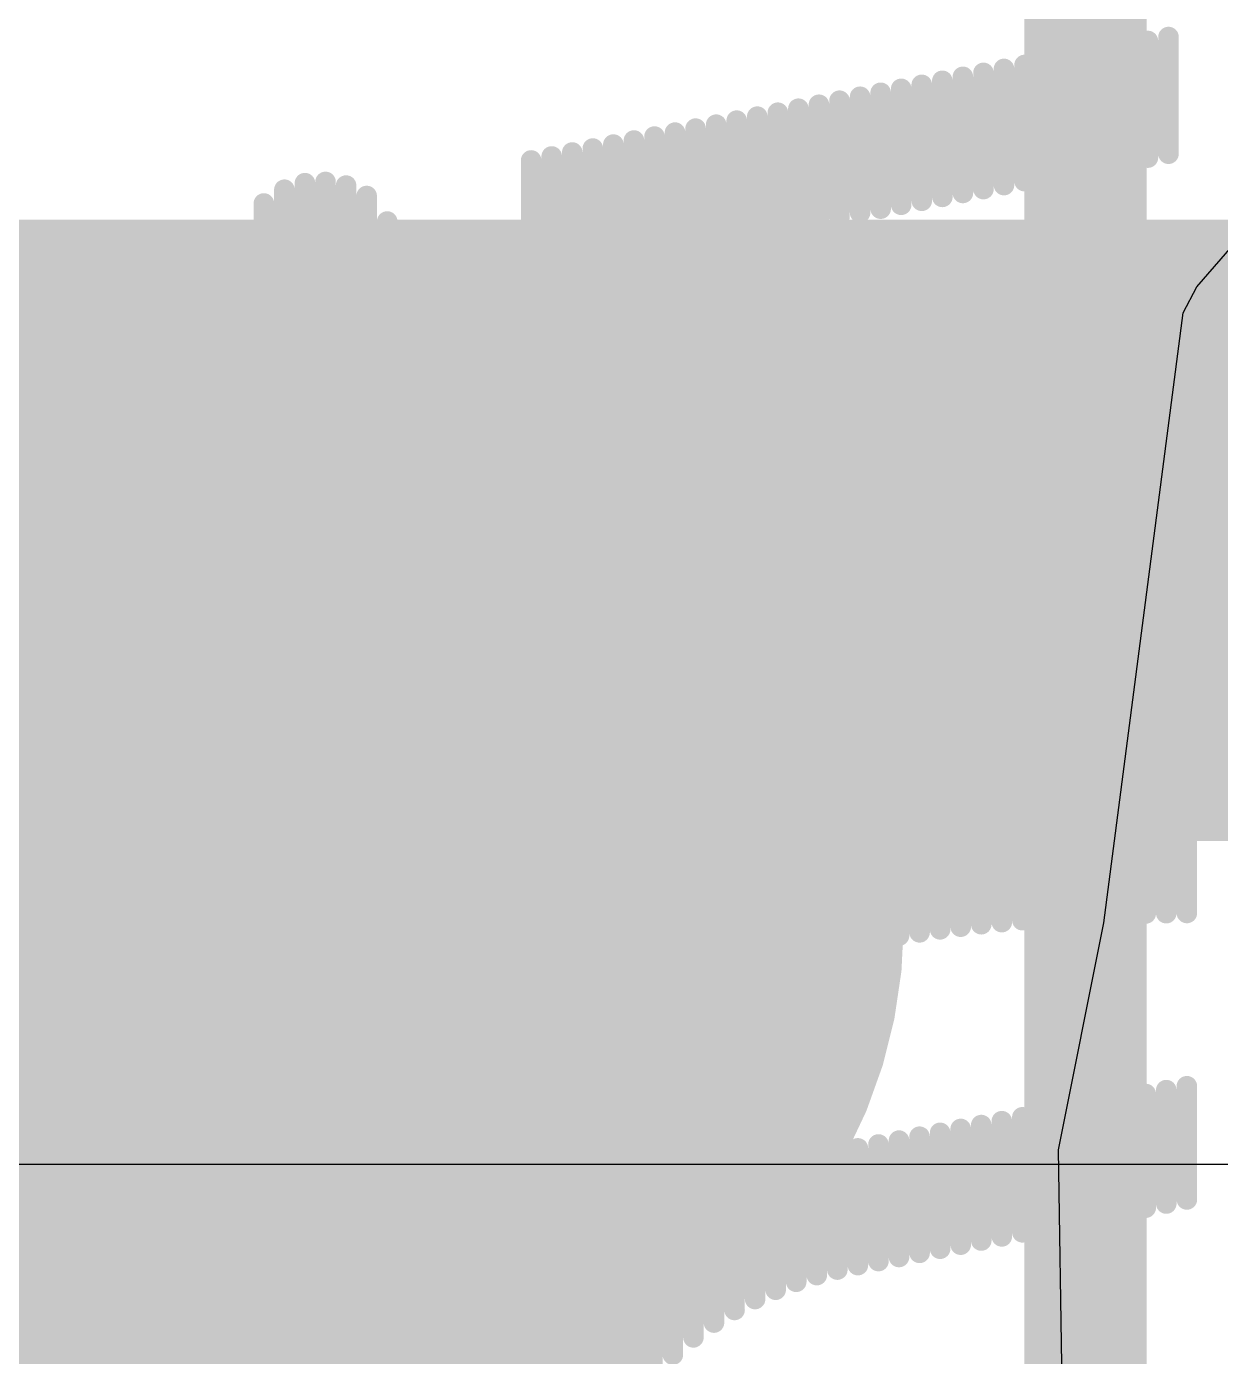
# Model space of a CAD drawing. Header units: millimetres. Extents: x 1.01 to 3.59, y 0.05 to 3.22.
# Drawn here: x 2.06823 to 2.10663, y 2.19642 to 2.23921 of the extents above; entities that cross this region are included whole.
import ezdxf

# ---------------------------------------------------------------- set-up
doc = ezdxf.new("R2010")
doc.units = ezdxf.units.MM
doc.header["$MEASUREMENT"] = 0
for name, color, linetype in [('BottomLayer', 5, 'Continuous'), ('BottomOverlay', 54, 'Continuous'), ('Mechanical15', 56, 'Continuous'), ('TopLayer', 1, 'Continuous'), ('TopPaste', 8, 'Continuous'), ('TopSolder', 216, 'Continuous')]:
    doc.layers.add(name, color=color, linetype=linetype)

# ---------------------------------------------------------------- blocks, each defined once
blk = doc.blocks.new('S______ROHS_B_125')
at = {"layer": 'BottomOverlay', "const_width": 0.000661}
for points in [[(0.022575, -0.00555), (0.017301, -0.00555)], [(0.022575, -0.00555), (0.017301, -0.00555)], [(0.031312, -0.00555), (0.027826, -0.00555)], [(0.031312, -0.00555), (0.027826, -0.00555)], [(0.040528, -0.00555), (0.036886, -0.00555)], [(0.040528, -0.00555), (0.036886, -0.00555)], [(0.006882, -0.006141), (0.003128, -0.006141)], [(0.006882, -0.006141), (0.003128, -0.006141)], [(0.023955, -0.006212), (0.016134, -0.006212)], [(0.023955, -0.006212), (0.016134, -0.006212)], [(0.031317, -0.006212), (0.027842, -0.006212)], [(0.031317, -0.006212), (0.027842, -0.006212)], [(0.040661, -0.006212), (0.037011, -0.006212)], [(0.040661, -0.006212), (0.037011, -0.006212)], [(0.007007, -0.006803), (0.003255, -0.006803)], [(0.007007, -0.006803), (0.003255, -0.006803)], [(0.02491, -0.006873), (0.015385, -0.006873)], [(0.02491, -0.006873), (0.015385, -0.006873)], [(0.031328, -0.006873), (0.027876, -0.006873)], [(0.031328, -0.006873), (0.027876, -0.006873)], [(0.040794, -0.006873), (0.037136, -0.006873)], [(0.040794, -0.006873), (0.037136, -0.006873)], [(0.007134, -0.007464), (0.003385, -0.007464)], [(0.007134, -0.007464), (0.003385, -0.007464)], [(0.02566, -0.007534), (0.014835, -0.007534)], [(0.02566, -0.007534), (0.014835, -0.007534)], [(0.031346, -0.007534), (0.027928, -0.007534)], [(0.031346, -0.007534), (0.027928, -0.007534)], [(0.040924, -0.007534), (0.037261, -0.007534)], [(0.040924, -0.007534), (0.037261, -0.007534)], [(0.007259, -0.008125), (0.003513, -0.008125)], [(0.007259, -0.008125), (0.003513, -0.008125)], [(0.020151, -0.008195), (0.014421, -0.008195)], [(0.020151, -0.008195), (0.014421, -0.008195)], [(0.02629, -0.008195), (0.021948, -0.008195)], [(0.02629, -0.008195), (0.021948, -0.008195)], [(0.031372, -0.008195), (0.027988, -0.008195)], [(0.031372, -0.008195), (0.027988, -0.008195)], [(0.041057, -0.008195), (0.037386, -0.008195)], [(0.041057, -0.008195), (0.037386, -0.008195)], [(0.007387, -0.008786), (0.003641, -0.008786)], [(0.007387, -0.008786), (0.003641, -0.008786)], [(0.0188, -0.008857), (0.014098, -0.008857)], [(0.0188, -0.008857), (0.014098, -0.008857)], [(0.026832, -0.008857), (0.023591, -0.008857)], [(0.026832, -0.008857), (0.023591, -0.008857)], [(0.031403, -0.008857), (0.028053, -0.008857)], [(0.031403, -0.008857), (0.028053, -0.008857)], [(0.041189, -0.008857), (0.037511, -0.008857)], [(0.041189, -0.008857), (0.037511, -0.008857)], [(0.007512, -0.009448), (0.003768, -0.009448)], [(0.007512, -0.009448), (0.003768, -0.009448)], [(0.018214, -0.009518), (0.013859, -0.009518)], [(0.018214, -0.009518), (0.013859, -0.009518)], [(0.027311, -0.009518), (0.024533, -0.009518)], [(0.027311, -0.009518), (0.024533, -0.009518)], [(0.031442, -0.009518), (0.028123, -0.009518)], [(0.031442, -0.009518), (0.028123, -0.009518)], [(0.041322, -0.009518), (0.037636, -0.009518)], [(0.041322, -0.009518), (0.037636, -0.009518)], [(0.007639, -0.010109), (0.003896, -0.010109)], [(0.007639, -0.010109), (0.003896, -0.010109)], [(0.017858, -0.010179), (0.013682, -0.010179)], [(0.017858, -0.010179), (0.013682, -0.010179)], [(0.027738, -0.010179), (0.025257, -0.010179)], [(0.027738, -0.010179), (0.025257, -0.010179)], [(0.031489, -0.010179), (0.028201, -0.010179)], [(0.031489, -0.010179), (0.028201, -0.010179)], [(0.041455, -0.010179), (0.037761, -0.010179)], [(0.041455, -0.010179), (0.037761, -0.010179)], [(0.007764, -0.01077), (0.004026, -0.01077)], [(0.007764, -0.01077), (0.004026, -0.01077)], [(0.017626, -0.010841), (0.01356, -0.010841)], [(0.017626, -0.010841), (0.01356, -0.010841)], [(0.028123, -0.010841), (0.025858, -0.010841)], [(0.028123, -0.010841), (0.025858, -0.010841)], [(0.031544, -0.010841), (0.028279, -0.010841)], [(0.031544, -0.010841), (0.028279, -0.010841)], [(0.041585, -0.010841), (0.037886, -0.010841)], [(0.041585, -0.010841), (0.037886, -0.010841)], [(0.007892, -0.011432), (0.004153, -0.011432)], [(0.007892, -0.011432), (0.004153, -0.011432)], [(0.017483, -0.011502), (0.013489, -0.011502)], [(0.017483, -0.011502), (0.013489, -0.011502)], [(0.031606, -0.011502), (0.026371, -0.011502)], [(0.031606, -0.011502), (0.026371, -0.011502)], [(0.041718, -0.011502), (0.038011, -0.011502)], [(0.041718, -0.011502), (0.038011, -0.011502)], [(0.00802, -0.012093), (0.004281, -0.012093)], [(0.00802, -0.012093), (0.004281, -0.012093)], [(0.017405, -0.012163), (0.013466, -0.012163)], [(0.017405, -0.012163), (0.013466, -0.012163)], [(0.031674, -0.012163), (0.026816, -0.012163)], [(0.031674, -0.012163), (0.026816, -0.012163)], [(0.041851, -0.012163), (0.038136, -0.012163)], [(0.041851, -0.012163), (0.038136, -0.012163)], [(0.008144, -0.012754), (0.004409, -0.012754)], [(0.008144, -0.012754), (0.004409, -0.012754)], [(0.017379, -0.012824), (0.013479, -0.012824)], [(0.017379, -0.012824), (0.013479, -0.012824)], [(0.031752, -0.012824), (0.027209, -0.012824)], [(0.031752, -0.012824), (0.027209, -0.012824)], [(0.041983, -0.012824), (0.038261, -0.012824)], [(0.041983, -0.012824), (0.038261, -0.012824)], [(0.008272, -0.013415), (0.004536, -0.013415)], [(0.008272, -0.013415), (0.004536, -0.013415)], [(0.017397, -0.013486), (0.01352, -0.013486)], [(0.017397, -0.013486), (0.01352, -0.013486)], [(0.031838, -0.013486), (0.027553, -0.013486)], [(0.031838, -0.013486), (0.027553, -0.013486)], [(0.042114, -0.013486), (0.038386, -0.013486)], [(0.042114, -0.013486), (0.038386, -0.013486)], [(0.008397, -0.014077), (0.004666, -0.014077)], [(0.008397, -0.014077), (0.004666, -0.014077)], [(0.017452, -0.014147), (0.013591, -0.014147)], [(0.017452, -0.014147), (0.013591, -0.014147)], [(0.031934, -0.014147), (0.027857, -0.014147)], [(0.031934, -0.014147), (0.027857, -0.014147)], [(0.042246, -0.014147), (0.038511, -0.014147)], [(0.042246, -0.014147), (0.038511, -0.014147)], [(0.008525, -0.014738), (0.004794, -0.014738)], [(0.008525, -0.014738), (0.004794, -0.014738)], [(0.01754, -0.014808), (0.01369, -0.014808)], [(0.01754, -0.014808), (0.01369, -0.014808)], [(0.032041, -0.014808), (0.028128, -0.014808)], [(0.032041, -0.014808), (0.028128, -0.014808)], [(0.042379, -0.014808), (0.038636, -0.014808)], [(0.042379, -0.014808), (0.038636, -0.014808)], [(0.008649, -0.015399), (0.004921, -0.015399)], [(0.008649, -0.015399), (0.004921, -0.015399)], [(0.01767, -0.015469), (0.013817, -0.015469)], [(0.01767, -0.015469), (0.013817, -0.015469)], [(0.032158, -0.015469), (0.028362, -0.015469)], [(0.032158, -0.015469), (0.028362, -0.015469)], [(0.042512, -0.015469), (0.038761, -0.015469)], [(0.042512, -0.015469), (0.038761, -0.015469)], [(0.008777, -0.01606), (0.005049, -0.01606)], [(0.008777, -0.01606), (0.005049, -0.01606)], [(0.017834, -0.016131), (0.013973, -0.016131)], [(0.017834, -0.016131), (0.013973, -0.016131)], [(0.032286, -0.016131), (0.028566, -0.016131)], [(0.032286, -0.016131), (0.028566, -0.016131)], [(0.042642, -0.016131), (0.038886, -0.016131)], [(0.042642, -0.016131), (0.038886, -0.016131)], [(0.008905, -0.016722), (0.005176, -0.016722)], [(0.008905, -0.016722), (0.005176, -0.016722)], [(0.01804, -0.016792), (0.014158, -0.016792)], [(0.01804, -0.016792), (0.014158, -0.016792)], [(0.032413, -0.016792), (0.02874, -0.016792)], [(0.032413, -0.016792), (0.02874, -0.016792)], [(0.042785, -0.016792), (0.039013, -0.016792)], [(0.042785, -0.016792), (0.039013, -0.016792)], [(0.00903, -0.017383), (0.005307, -0.017383)], [(0.00903, -0.017383), (0.005307, -0.017383)], [(0.018285, -0.017453), (0.014374, -0.017453)], [(0.018285, -0.017453), (0.014374, -0.017453)], [(0.032544, -0.017453), (0.028886, -0.017453)], [(0.032544, -0.017453), (0.028886, -0.017453)], [(0.042963, -0.017453), (0.039138, -0.017453)], [(0.042963, -0.017453), (0.039138, -0.017453)], [(0.009157, -0.018044), (0.005434, -0.018044)], [(0.009157, -0.018044), (0.005434, -0.018044)], [(0.018571, -0.018114), (0.014627, -0.018114)], [(0.018571, -0.018114), (0.014627, -0.018114)], [(0.032674, -0.018114), (0.029011, -0.018114)], [(0.032674, -0.018114), (0.029011, -0.018114)], [(0.043179, -0.018114), (0.039263, -0.018114)], [(0.043179, -0.018114), (0.039263, -0.018114)], [(0.009282, -0.018705), (0.005562, -0.018705)], [(0.009282, -0.018705), (0.005562, -0.018705)], [(0.018902, -0.018776), (0.014911, -0.018776)], [(0.018902, -0.018776), (0.014911, -0.018776)], [(0.032801, -0.018776), (0.029136, -0.018776)], [(0.032801, -0.018776), (0.029136, -0.018776)], [(0.043434, -0.018776), (0.039388, -0.018776)], [(0.043434, -0.018776), (0.039388, -0.018776)], [(0.00941, -0.019367), (0.00569, -0.019367)], [(0.00941, -0.019367), (0.00569, -0.019367)], [(0.019282, -0.019437), (0.015228, -0.019437)], [(0.019282, -0.019437), (0.015228, -0.019437)], [(0.032932, -0.019437), (0.029261, -0.019437)], [(0.032932, -0.019437), (0.029261, -0.019437)], [(0.043733, -0.019437), (0.039513, -0.019437)], [(0.043733, -0.019437), (0.039513, -0.019437)], [(0.009535, -0.020028), (0.005817, -0.020028)], [(0.009535, -0.020028), (0.005817, -0.020028)], [(0.019719, -0.020098), (0.015588, -0.020098)], [(0.019719, -0.020098), (0.015588, -0.020098)], [(0.033059, -0.020098), (0.029388, -0.020098)], [(0.033059, -0.020098), (0.029388, -0.020098)], [(0.044084, -0.020098), (0.039638, -0.020098)], [(0.044084, -0.020098), (0.039638, -0.020098)], [(0.009662, -0.020689), (0.005947, -0.020689)], [(0.009662, -0.020689), (0.005947, -0.020689)], [(0.020219, -0.02076), (0.015991, -0.02076)], [(0.020219, -0.02076), (0.015991, -0.02076)], [(0.033189, -0.02076), (0.029513, -0.02076)], [(0.033189, -0.02076), (0.029513, -0.02076)], [(0.044491, -0.02076), (0.039763, -0.02076)], [(0.044491, -0.02076), (0.039763, -0.02076)], [(0.009787, -0.021351), (0.006075, -0.021351)], [(0.009787, -0.021351), (0.006075, -0.021351)], [(0.020794, -0.021421), (0.016439, -0.021421)], [(0.020794, -0.021421), (0.016439, -0.021421)], [(0.033319, -0.021421), (0.029638, -0.021421)], [(0.033319, -0.021421), (0.029638, -0.021421)], [(0.044967, -0.021421), (0.039904, -0.021421)], [(0.044967, -0.021421), (0.039904, -0.021421)], [(0.009915, -0.022012), (0.006202, -0.022012)], [(0.009915, -0.022012), (0.006202, -0.022012)], [(0.021461, -0.022082), (0.016939, -0.022082)], [(0.021461, -0.022082), (0.016939, -0.022082)], [(0.033447, -0.022082), (0.029763, -0.022082)], [(0.033447, -0.022082), (0.029763, -0.022082)], [(0.045522, -0.022082), (0.040036, -0.022082)], [(0.045522, -0.022082), (0.040036, -0.022082)], [(0.010042, -0.022673), (0.00633, -0.022673)], [(0.010042, -0.022673), (0.00633, -0.022673)], [(0.02226, -0.022743), (0.017501, -0.022743)], [(0.02226, -0.022743), (0.017501, -0.022743)], [(0.033577, -0.022743), (0.029888, -0.022743)], [(0.033577, -0.022743), (0.029888, -0.022743)], [(0.046188, -0.022743), (0.040158, -0.022743)], [(0.046188, -0.022743), (0.040158, -0.022743)], [(0.010167, -0.023334), (0.006457, -0.023334)], [(0.010167, -0.023334), (0.006457, -0.023334)], [(0.023249, -0.023405), (0.018134, -0.023405)], [(0.023249, -0.023405), (0.018134, -0.023405)], [(0.033705, -0.023405), (0.030013, -0.023405)], [(0.033705, -0.023405), (0.030013, -0.023405)], [(0.043717, -0.023405), (0.040268, -0.023405)], [(0.043717, -0.023405), (0.040268, -0.023405)], [(0.047026, -0.023405), (0.044079, -0.023405)], [(0.047026, -0.023405), (0.044079, -0.023405)], [(0.010295, -0.023995), (0.006588, -0.023995)], [(0.010295, -0.023995), (0.006588, -0.023995)], [(0.024614, -0.024066), (0.018852, -0.024066)], [(0.024614, -0.024066), (0.018852, -0.024066)], [(0.033835, -0.024066), (0.030138, -0.024066)], [(0.033835, -0.024066), (0.030138, -0.024066)], [(0.043806, -0.024066), (0.040372, -0.024066)], [(0.043806, -0.024066), (0.040372, -0.024066)], [(0.048198, -0.024066), (0.044608, -0.024066)], [(0.048198, -0.024066), (0.044608, -0.024066)], [(0.01042, -0.024657), (0.006715, -0.024657)], [(0.01042, -0.024657), (0.006715, -0.024657)], [(0.033962, -0.024727), (0.019683, -0.024727)], [(0.033962, -0.024727), (0.019683, -0.024727)], [(0.043897, -0.024727), (0.040466, -0.024727)], [(0.043897, -0.024727), (0.040466, -0.024727)], [(0.056635, -0.024727), (0.04522, -0.024727)], [(0.056635, -0.024727), (0.04522, -0.024727)], [(0.010547, -0.025318), (0.006843, -0.025318)], [(0.010547, -0.025318), (0.006843, -0.025318)], [(0.034093, -0.025388), (0.020657, -0.025388)], [(0.034093, -0.025388), (0.020657, -0.025388)], [(0.043988, -0.025388), (0.040557, -0.025388)], [(0.043988, -0.025388), (0.040557, -0.025388)], [(0.010672, -0.025979), (0.00697, -0.025979)], [(0.010672, -0.025979), (0.00697, -0.025979)], [(0.034223, -0.02605), (0.021849, -0.02605)], [(0.034223, -0.02605), (0.021849, -0.02605)], [(0.044079, -0.02605), (0.040645, -0.02605)], [(0.044079, -0.02605), (0.040645, -0.02605)], [(0.0108, -0.026641), (0.007098, -0.026641)], [(0.0108, -0.026641), (0.007098, -0.026641)], [(0.03435, -0.026711), (0.023424, -0.026711)], [(0.03435, -0.026711), (0.023424, -0.026711)], [(0.04417, -0.026711), (0.040737, -0.026711)], [(0.04417, -0.026711), (0.040737, -0.026711)], [(0.031466, -0.027372), (0.026051, -0.027372)], [(0.031466, -0.027372), (0.026051, -0.027372)], [(0.01112, -0.031269), (0.009064, -0.031269)], [(0.01112, -0.031269), (0.009064, -0.031269)], [(0.012086, -0.031931), (0.008243, -0.031931)], [(0.012086, -0.031931), (0.008243, -0.031931)], [(0.012508, -0.032592), (0.007907, -0.032592)], [(0.012508, -0.032592), (0.007907, -0.032592)], [(0.012687, -0.033253), (0.00779, -0.033253)], [(0.012687, -0.033253), (0.00779, -0.033253)], [(0.012706, -0.033915), (0.007829, -0.033915)], [(0.012706, -0.033915), (0.007829, -0.033915)], [(0.01256, -0.034576), (0.00804, -0.034576)], [(0.01256, -0.034576), (0.00804, -0.034576)], [(0.012185, -0.035237), (0.008483, -0.035237)], [(0.012185, -0.035237), (0.008483, -0.035237)], [(0.011284, -0.035898), (0.009446, -0.035898)], [(0.011284, -0.035898), (0.009446, -0.035898)]]:
    blk.add_lwpolyline(points, dxfattribs=at)
at = {"layer": 'BottomOverlay', "const_width": 0.000331}
for points in [[(0.017135, -0.00555, 1), (0.017466, -0.00555, 1)], [(0.017135, -0.00555, 1), (0.017466, -0.00555, 1)], [(0.02241, -0.00555, 1), (0.02274, -0.00555, 1)], [(0.02241, -0.00555, 1), (0.02274, -0.00555, 1)], [(0.027661, -0.00555, 1), (0.027991, -0.00555, 1)], [(0.027661, -0.00555, 1), (0.027991, -0.00555, 1)], [(0.031147, -0.00555, 1), (0.031477, -0.00555, 1)], [(0.031147, -0.00555, 1), (0.031477, -0.00555, 1)], [(0.036721, -0.00555, 1), (0.037051, -0.00555, 1)], [(0.036721, -0.00555, 1), (0.037051, -0.00555, 1)], [(0.040363, -0.00555, 1), (0.040694, -0.00555, 1)], [(0.040363, -0.00555, 1), (0.040694, -0.00555, 1)], [(0.002962, -0.006141, 1), (0.003293, -0.006141, 1)], [(0.002962, -0.006141, 1), (0.003293, -0.006141, 1)], [(0.006717, -0.006141, 1), (0.007047, -0.006141, 1)], [(0.006717, -0.006141, 1), (0.007047, -0.006141, 1)], [(0.015969, -0.006212, 1), (0.0163, -0.006212, 1)], [(0.015969, -0.006212, 1), (0.0163, -0.006212, 1)], [(0.02379, -0.006212, 1), (0.02412, -0.006212, 1)], [(0.02379, -0.006212, 1), (0.02412, -0.006212, 1)], [(0.027676, -0.006212, 1), (0.028007, -0.006212, 1)], [(0.027676, -0.006212, 1), (0.028007, -0.006212, 1)], [(0.031152, -0.006212, 1), (0.031483, -0.006212, 1)], [(0.031152, -0.006212, 1), (0.031483, -0.006212, 1)], [(0.036846, -0.006212, 1), (0.037176, -0.006212, 1)], [(0.036846, -0.006212, 1), (0.037176, -0.006212, 1)], [(0.040496, -0.006212, 1), (0.040826, -0.006212, 1)], [(0.040496, -0.006212, 1), (0.040826, -0.006212, 1)], [(0.00309, -0.006803, 1), (0.003421, -0.006803, 1)], [(0.00309, -0.006803, 1), (0.003421, -0.006803, 1)], [(0.006841, -0.006803, 1), (0.007172, -0.006803, 1)], [(0.006841, -0.006803, 1), (0.007172, -0.006803, 1)], [(0.015219, -0.006873, 1), (0.01555, -0.006873, 1)], [(0.015219, -0.006873, 1), (0.01555, -0.006873, 1)], [(0.024745, -0.006873, 1), (0.025076, -0.006873, 1)], [(0.024745, -0.006873, 1), (0.025076, -0.006873, 1)], [(0.02771, -0.006873, 1), (0.028041, -0.006873, 1)], [(0.02771, -0.006873, 1), (0.028041, -0.006873, 1)], [(0.031162, -0.006873, 1), (0.031493, -0.006873, 1)], [(0.031162, -0.006873, 1), (0.031493, -0.006873, 1)], [(0.036971, -0.006873, 1), (0.037301, -0.006873, 1)], [(0.036971, -0.006873, 1), (0.037301, -0.006873, 1)], [(0.040628, -0.006873, 1), (0.040959, -0.006873, 1)], [(0.040628, -0.006873, 1), (0.040959, -0.006873, 1)], [(0.00322, -0.007464, 1), (0.003551, -0.007464, 1)], [(0.00322, -0.007464, 1), (0.003551, -0.007464, 1)], [(0.006969, -0.007464, 1), (0.0073, -0.007464, 1)], [(0.006969, -0.007464, 1), (0.0073, -0.007464, 1)], [(0.01467, -0.007534, 1), (0.015, -0.007534, 1)], [(0.01467, -0.007534, 1), (0.015, -0.007534, 1)], [(0.025495, -0.007534, 1), (0.025825, -0.007534, 1)], [(0.025495, -0.007534, 1), (0.025825, -0.007534, 1)], [(0.027762, -0.007534, 1), (0.028093, -0.007534, 1)], [(0.027762, -0.007534, 1), (0.028093, -0.007534, 1)], [(0.031181, -0.007534, 1), (0.031511, -0.007534, 1)], [(0.031181, -0.007534, 1), (0.031511, -0.007534, 1)], [(0.037096, -0.007534, 1), (0.037426, -0.007534, 1)], [(0.037096, -0.007534, 1), (0.037426, -0.007534, 1)], [(0.040759, -0.007534, 1), (0.041089, -0.007534, 1)], [(0.040759, -0.007534, 1), (0.041089, -0.007534, 1)], [(0.003348, -0.008125, 1), (0.003678, -0.008125, 1)], [(0.003348, -0.008125, 1), (0.003678, -0.008125, 1)], [(0.007094, -0.008125, 1), (0.007425, -0.008125, 1)], [(0.007094, -0.008125, 1), (0.007425, -0.008125, 1)], [(0.014256, -0.008195, 1), (0.014587, -0.008195, 1)], [(0.014256, -0.008195, 1), (0.014587, -0.008195, 1)], [(0.019986, -0.008195, 1), (0.020317, -0.008195, 1)], [(0.019986, -0.008195, 1), (0.020317, -0.008195, 1)], [(0.021782, -0.008195, 1), (0.022113, -0.008195, 1)], [(0.021782, -0.008195, 1), (0.022113, -0.008195, 1)], [(0.026125, -0.008195, 1), (0.026455, -0.008195, 1)], [(0.026125, -0.008195, 1), (0.026455, -0.008195, 1)], [(0.027822, -0.008195, 1), (0.028153, -0.008195, 1)], [(0.027822, -0.008195, 1), (0.028153, -0.008195, 1)], [(0.031207, -0.008195, 1), (0.031537, -0.008195, 1)], [(0.031207, -0.008195, 1), (0.031537, -0.008195, 1)], [(0.037221, -0.008195, 1), (0.037551, -0.008195, 1)], [(0.037221, -0.008195, 1), (0.037551, -0.008195, 1)], [(0.040891, -0.008195, 1), (0.041222, -0.008195, 1)], [(0.040891, -0.008195, 1), (0.041222, -0.008195, 1)], [(0.003475, -0.008786, 1), (0.003806, -0.008786, 1)], [(0.003475, -0.008786, 1), (0.003806, -0.008786, 1)], [(0.007221, -0.008786, 1), (0.007552, -0.008786, 1)], [(0.007221, -0.008786, 1), (0.007552, -0.008786, 1)], [(0.013933, -0.008857, 1), (0.014264, -0.008857, 1)], [(0.013933, -0.008857, 1), (0.014264, -0.008857, 1)], [(0.018635, -0.008857, 1), (0.018965, -0.008857, 1)], [(0.018635, -0.008857, 1), (0.018965, -0.008857, 1)], [(0.023425, -0.008857, 1), (0.023756, -0.008857, 1)], [(0.023425, -0.008857, 1), (0.023756, -0.008857, 1)], [(0.026666, -0.008857, 1), (0.026997, -0.008857, 1)], [(0.026666, -0.008857, 1), (0.026997, -0.008857, 1)], [(0.027887, -0.008857, 1), (0.028218, -0.008857, 1)], [(0.027887, -0.008857, 1), (0.028218, -0.008857, 1)], [(0.031238, -0.008857, 1), (0.031569, -0.008857, 1)], [(0.031238, -0.008857, 1), (0.031569, -0.008857, 1)], [(0.037346, -0.008857, 1), (0.037676, -0.008857, 1)], [(0.037346, -0.008857, 1), (0.037676, -0.008857, 1)], [(0.041024, -0.008857, 1), (0.041355, -0.008857, 1)], [(0.041024, -0.008857, 1), (0.041355, -0.008857, 1)], [(0.003603, -0.009448, 1), (0.003934, -0.009448, 1)], [(0.003603, -0.009448, 1), (0.003934, -0.009448, 1)], [(0.007346, -0.009448, 1), (0.007677, -0.009448, 1)], [(0.007346, -0.009448, 1), (0.007677, -0.009448, 1)], [(0.013694, -0.009518, 1), (0.014024, -0.009518, 1)], [(0.013694, -0.009518, 1), (0.014024, -0.009518, 1)], [(0.018049, -0.009518, 1), (0.01838, -0.009518, 1)], [(0.018049, -0.009518, 1), (0.01838, -0.009518, 1)], [(0.024368, -0.009518, 1), (0.024698, -0.009518, 1)], [(0.024368, -0.009518, 1), (0.024698, -0.009518, 1)], [(0.027145, -0.009518, 1), (0.027476, -0.009518, 1)], [(0.027145, -0.009518, 1), (0.027476, -0.009518, 1)], [(0.027958, -0.009518, 1), (0.028288, -0.009518, 1)], [(0.027958, -0.009518, 1), (0.028288, -0.009518, 1)], [(0.031277, -0.009518, 1), (0.031608, -0.009518, 1)], [(0.031277, -0.009518, 1), (0.031608, -0.009518, 1)], [(0.037471, -0.009518, 1), (0.037801, -0.009518, 1)], [(0.037471, -0.009518, 1), (0.037801, -0.009518, 1)], [(0.041157, -0.009518, 1), (0.041488, -0.009518, 1)], [(0.041157, -0.009518, 1), (0.041488, -0.009518, 1)], [(0.00373, -0.010109, 1), (0.004061, -0.010109, 1)], [(0.00373, -0.010109, 1), (0.004061, -0.010109, 1)], [(0.007474, -0.010109, 1), (0.007805, -0.010109, 1)], [(0.007474, -0.010109, 1), (0.007805, -0.010109, 1)], [(0.013517, -0.010179, 1), (0.013847, -0.010179, 1)], [(0.013517, -0.010179, 1), (0.013847, -0.010179, 1)], [(0.017692, -0.010179, 1), (0.018023, -0.010179, 1)], [(0.017692, -0.010179, 1), (0.018023, -0.010179, 1)], [(0.025091, -0.010179, 1), (0.025422, -0.010179, 1)], [(0.025091, -0.010179, 1), (0.025422, -0.010179, 1)], [(0.027572, -0.010179, 1), (0.027903, -0.010179, 1)], [(0.027572, -0.010179, 1), (0.027903, -0.010179, 1)], [(0.028036, -0.010179, 1), (0.028366, -0.010179, 1)], [(0.028036, -0.010179, 1), (0.028366, -0.010179, 1)], [(0.031324, -0.010179, 1), (0.031655, -0.010179, 1)], [(0.031324, -0.010179, 1), (0.031655, -0.010179, 1)], [(0.037595, -0.010179, 1), (0.037926, -0.010179, 1)], [(0.037595, -0.010179, 1), (0.037926, -0.010179, 1)], [(0.04129, -0.010179, 1), (0.04162, -0.010179, 1)], [(0.04129, -0.010179, 1), (0.04162, -0.010179, 1)], [(0.003861, -0.01077, 1), (0.004191, -0.01077, 1)], [(0.003861, -0.01077, 1), (0.004191, -0.01077, 1)], [(0.007599, -0.01077, 1), (0.00793, -0.01077, 1)], [(0.007599, -0.01077, 1), (0.00793, -0.01077, 1)], [(0.013394, -0.010841, 1), (0.013725, -0.010841, 1)], [(0.013394, -0.010841, 1), (0.013725, -0.010841, 1)], [(0.017461, -0.010841, 1), (0.017791, -0.010841, 1)], [(0.017461, -0.010841, 1), (0.017791, -0.010841, 1)], [(0.025693, -0.010841, 1), (0.026023, -0.010841, 1)], [(0.025693, -0.010841, 1), (0.026023, -0.010841, 1)], [(0.027958, -0.010841, 1), (0.028288, -0.010841, 1)], [(0.027958, -0.010841, 1), (0.028288, -0.010841, 1)], [(0.028114, -0.010841, 1), (0.028445, -0.010841, 1)], [(0.028114, -0.010841, 1), (0.028445, -0.010841, 1)], [(0.031378, -0.010841, 1), (0.031709, -0.010841, 1)], [(0.031378, -0.010841, 1), (0.031709, -0.010841, 1)], [(0.03772, -0.010841, 1), (0.038051, -0.010841, 1)], [(0.03772, -0.010841, 1), (0.038051, -0.010841, 1)], [(0.04142, -0.010841, 1), (0.041751, -0.010841, 1)], [(0.04142, -0.010841, 1), (0.041751, -0.010841, 1)], [(0.003988, -0.011432, 1), (0.004319, -0.011432, 1)], [(0.003988, -0.011432, 1), (0.004319, -0.011432, 1)], [(0.007727, -0.011432, 1), (0.008057, -0.011432, 1)], [(0.007727, -0.011432, 1), (0.008057, -0.011432, 1)], [(0.013324, -0.011502, 1), (0.013655, -0.011502, 1)], [(0.013324, -0.011502, 1), (0.013655, -0.011502, 1)], [(0.017317, -0.011502, 1), (0.017648, -0.011502, 1)], [(0.017317, -0.011502, 1), (0.017648, -0.011502, 1)], [(0.026206, -0.011502, 1), (0.026536, -0.011502, 1)], [(0.026206, -0.011502, 1), (0.026536, -0.011502, 1)], [(0.031441, -0.011502, 1), (0.031772, -0.011502, 1)], [(0.031441, -0.011502, 1), (0.031772, -0.011502, 1)], [(0.037845, -0.011502, 1), (0.038176, -0.011502, 1)], [(0.037845, -0.011502, 1), (0.038176, -0.011502, 1)], [(0.041553, -0.011502, 1), (0.041883, -0.011502, 1)], [(0.041553, -0.011502, 1), (0.041883, -0.011502, 1)], [(0.004116, -0.012093, 1), (0.004446, -0.012093, 1)], [(0.004116, -0.012093, 1), (0.004446, -0.012093, 1)], [(0.007854, -0.012093, 1), (0.008185, -0.012093, 1)], [(0.007854, -0.012093, 1), (0.008185, -0.012093, 1)], [(0.0133, -0.012163, 1), (0.013631, -0.012163, 1)], [(0.0133, -0.012163, 1), (0.013631, -0.012163, 1)], [(0.01724, -0.012163, 1), (0.01757, -0.012163, 1)], [(0.01724, -0.012163, 1), (0.01757, -0.012163, 1)], [(0.026651, -0.012163, 1), (0.026981, -0.012163, 1)], [(0.026651, -0.012163, 1), (0.026981, -0.012163, 1)], [(0.031509, -0.012163, 1), (0.031839, -0.012163, 1)], [(0.031509, -0.012163, 1), (0.031839, -0.012163, 1)], [(0.03797, -0.012163, 1), (0.038301, -0.012163, 1)], [(0.03797, -0.012163, 1), (0.038301, -0.012163, 1)], [(0.041686, -0.012163, 1), (0.042016, -0.012163, 1)], [(0.041686, -0.012163, 1), (0.042016, -0.012163, 1)], [(0.004243, -0.012754, 1), (0.004574, -0.012754, 1)], [(0.004243, -0.012754, 1), (0.004574, -0.012754, 1)], [(0.007979, -0.012754, 1), (0.00831, -0.012754, 1)], [(0.007979, -0.012754, 1), (0.00831, -0.012754, 1)], [(0.013314, -0.012824, 1), (0.013644, -0.012824, 1)], [(0.013314, -0.012824, 1), (0.013644, -0.012824, 1)], [(0.017213, -0.012824, 1), (0.017544, -0.012824, 1)], [(0.017213, -0.012824, 1), (0.017544, -0.012824, 1)], [(0.027044, -0.012824, 1), (0.027374, -0.012824, 1)], [(0.027044, -0.012824, 1), (0.027374, -0.012824, 1)], [(0.031587, -0.012824, 1), (0.031918, -0.012824, 1)], [(0.031587, -0.012824, 1), (0.031918, -0.012824, 1)], [(0.038095, -0.012824, 1), (0.038426, -0.012824, 1)], [(0.038095, -0.012824, 1), (0.038426, -0.012824, 1)], [(0.041818, -0.012824, 1), (0.042149, -0.012824, 1)], [(0.041818, -0.012824, 1), (0.042149, -0.012824, 1)], [(0.004371, -0.013415, 1), (0.004701, -0.013415, 1)], [(0.004371, -0.013415, 1), (0.004701, -0.013415, 1)], [(0.008107, -0.013415, 1), (0.008437, -0.013415, 1)], [(0.008107, -0.013415, 1), (0.008437, -0.013415, 1)], [(0.013355, -0.013486, 1), (0.013686, -0.013486, 1)], [(0.013355, -0.013486, 1), (0.013686, -0.013486, 1)], [(0.017232, -0.013486, 1), (0.017562, -0.013486, 1)], [(0.017232, -0.013486, 1), (0.017562, -0.013486, 1)], [(0.027387, -0.013486, 1), (0.027718, -0.013486, 1)], [(0.027387, -0.013486, 1), (0.027718, -0.013486, 1)], [(0.031673, -0.013486, 1), (0.032003, -0.013486, 1)], [(0.031673, -0.013486, 1), (0.032003, -0.013486, 1)], [(0.03822, -0.013486, 1), (0.038551, -0.013486, 1)], [(0.03822, -0.013486, 1), (0.038551, -0.013486, 1)], [(0.041948, -0.013486, 1), (0.042279, -0.013486, 1)], [(0.041948, -0.013486, 1), (0.042279, -0.013486, 1)], [(0.004501, -0.014077, 1), (0.004832, -0.014077, 1)], [(0.004501, -0.014077, 1), (0.004832, -0.014077, 1)], [(0.008232, -0.014077, 1), (0.008562, -0.014077, 1)], [(0.008232, -0.014077, 1), (0.008562, -0.014077, 1)], [(0.013425, -0.014147, 1), (0.013756, -0.014147, 1)], [(0.013425, -0.014147, 1), (0.013756, -0.014147, 1)], [(0.017286, -0.014147, 1), (0.017617, -0.014147, 1)], [(0.017286, -0.014147, 1), (0.017617, -0.014147, 1)], [(0.027692, -0.014147, 1), (0.028023, -0.014147, 1)], [(0.027692, -0.014147, 1), (0.028023, -0.014147, 1)], [(0.031769, -0.014147, 1), (0.0321, -0.014147, 1)], [(0.031769, -0.014147, 1), (0.0321, -0.014147, 1)], [(0.038345, -0.014147, 1), (0.038676, -0.014147, 1)], [(0.038345, -0.014147, 1), (0.038676, -0.014147, 1)], [(0.042081, -0.014147, 1), (0.042412, -0.014147, 1)], [(0.042081, -0.014147, 1), (0.042412, -0.014147, 1)], [(0.004629, -0.014738, 1), (0.004959, -0.014738, 1)], [(0.004629, -0.014738, 1), (0.004959, -0.014738, 1)], [(0.008359, -0.014738, 1), (0.00869, -0.014738, 1)], [(0.008359, -0.014738, 1), (0.00869, -0.014738, 1)], [(0.013524, -0.014808, 1), (0.013855, -0.014808, 1)], [(0.013524, -0.014808, 1), (0.013855, -0.014808, 1)], [(0.017375, -0.014808, 1), (0.017705, -0.014808, 1)], [(0.017375, -0.014808, 1), (0.017705, -0.014808, 1)], [(0.027963, -0.014808, 1), (0.028293, -0.014808, 1)], [(0.027963, -0.014808, 1), (0.028293, -0.014808, 1)], [(0.031876, -0.014808, 1), (0.032206, -0.014808, 1)], [(0.031876, -0.014808, 1), (0.032206, -0.014808, 1)], [(0.03847, -0.014808, 1), (0.038801, -0.014808, 1)], [(0.03847, -0.014808, 1), (0.038801, -0.014808, 1)], [(0.042214, -0.014808, 1), (0.042545, -0.014808, 1)], [(0.042214, -0.014808, 1), (0.042545, -0.014808, 1)], [(0.004756, -0.015399, 1), (0.005087, -0.015399, 1)], [(0.004756, -0.015399, 1), (0.005087, -0.015399, 1)], [(0.008484, -0.015399, 1), (0.008815, -0.015399, 1)], [(0.008484, -0.015399, 1), (0.008815, -0.015399, 1)], [(0.013652, -0.015469, 1), (0.013983, -0.015469, 1)], [(0.013652, -0.015469, 1), (0.013983, -0.015469, 1)], [(0.017505, -0.015469, 1), (0.017836, -0.015469, 1)], [(0.017505, -0.015469, 1), (0.017836, -0.015469, 1)], [(0.028197, -0.015469, 1), (0.028528, -0.015469, 1)], [(0.028197, -0.015469, 1), (0.028528, -0.015469, 1)], [(0.031993, -0.015469, 1), (0.032324, -0.015469, 1)], [(0.031993, -0.015469, 1), (0.032324, -0.015469, 1)], [(0.038595, -0.015469, 1), (0.038926, -0.015469, 1)], [(0.038595, -0.015469, 1), (0.038926, -0.015469, 1)], [(0.042347, -0.015469, 1), (0.042677, -0.015469, 1)], [(0.042347, -0.015469, 1), (0.042677, -0.015469, 1)], [(0.004884, -0.01606, 1), (0.005214, -0.01606, 1)], [(0.004884, -0.01606, 1), (0.005214, -0.01606, 1)], [(0.008612, -0.01606, 1), (0.008942, -0.01606, 1)], [(0.008612, -0.01606, 1), (0.008942, -0.01606, 1)], [(0.013808, -0.016131, 1), (0.014139, -0.016131, 1)], [(0.013808, -0.016131, 1), (0.014139, -0.016131, 1)], [(0.017669, -0.016131, 1), (0.018, -0.016131, 1)], [(0.017669, -0.016131, 1), (0.018, -0.016131, 1)], [(0.0284, -0.016131, 1), (0.028731, -0.016131, 1)], [(0.0284, -0.016131, 1), (0.028731, -0.016131, 1)], [(0.032121, -0.016131, 1), (0.032451, -0.016131, 1)], [(0.032121, -0.016131, 1), (0.032451, -0.016131, 1)], [(0.03872, -0.016131, 1), (0.039051, -0.016131, 1)], [(0.03872, -0.016131, 1), (0.039051, -0.016131, 1)], [(0.042477, -0.016131, 1), (0.042807, -0.016131, 1)], [(0.042477, -0.016131, 1), (0.042807, -0.016131, 1)], [(0.005011, -0.016722, 1), (0.005342, -0.016722, 1)], [(0.005011, -0.016722, 1), (0.005342, -0.016722, 1)], [(0.008739, -0.016722, 1), (0.00907, -0.016722, 1)], [(0.008739, -0.016722, 1), (0.00907, -0.016722, 1)], [(0.013993, -0.016792, 1), (0.014324, -0.016792, 1)], [(0.013993, -0.016792, 1), (0.014324, -0.016792, 1)], [(0.017875, -0.016792, 1), (0.018205, -0.016792, 1)], [(0.017875, -0.016792, 1), (0.018205, -0.016792, 1)], [(0.028575, -0.016792, 1), (0.028905, -0.016792, 1)], [(0.028575, -0.016792, 1), (0.028905, -0.016792, 1)], [(0.032248, -0.016792, 1), (0.032579, -0.016792, 1)], [(0.032248, -0.016792, 1), (0.032579, -0.016792, 1)], [(0.038848, -0.016792, 1), (0.039178, -0.016792, 1)], [(0.038848, -0.016792, 1), (0.039178, -0.016792, 1)], [(0.04262, -0.016792, 1), (0.042951, -0.016792, 1)], [(0.04262, -0.016792, 1), (0.042951, -0.016792, 1)], [(0.005141, -0.017383, 1), (0.005472, -0.017383, 1)], [(0.005141, -0.017383, 1), (0.005472, -0.017383, 1)], [(0.008864, -0.017383, 1), (0.009195, -0.017383, 1)], [(0.008864, -0.017383, 1), (0.009195, -0.017383, 1)], [(0.014209, -0.017453, 1), (0.01454, -0.017453, 1)], [(0.014209, -0.017453, 1), (0.01454, -0.017453, 1)], [(0.018119, -0.017453, 1), (0.01845, -0.017453, 1)], [(0.018119, -0.017453, 1), (0.01845, -0.017453, 1)], [(0.02872, -0.017453, 1), (0.029051, -0.017453, 1)], [(0.02872, -0.017453, 1), (0.029051, -0.017453, 1)], [(0.032378, -0.017453, 1), (0.032709, -0.017453, 1)], [(0.032378, -0.017453, 1), (0.032709, -0.017453, 1)], [(0.038973, -0.017453, 1), (0.039303, -0.017453, 1)], [(0.038973, -0.017453, 1), (0.039303, -0.017453, 1)], [(0.042797, -0.017453, 1), (0.043128, -0.017453, 1)], [(0.042797, -0.017453, 1), (0.043128, -0.017453, 1)], [(0.005269, -0.018044, 1), (0.0056, -0.018044, 1)], [(0.005269, -0.018044, 1), (0.0056, -0.018044, 1)], [(0.008992, -0.018044, 1), (0.009322, -0.018044, 1)], [(0.008992, -0.018044, 1), (0.009322, -0.018044, 1)], [(0.014462, -0.018114, 1), (0.014792, -0.018114, 1)], [(0.014462, -0.018114, 1), (0.014792, -0.018114, 1)], [(0.018406, -0.018114, 1), (0.018736, -0.018114, 1)], [(0.018406, -0.018114, 1), (0.018736, -0.018114, 1)], [(0.028845, -0.018114, 1), (0.029176, -0.018114, 1)], [(0.028845, -0.018114, 1), (0.029176, -0.018114, 1)], [(0.032508, -0.018114, 1), (0.032839, -0.018114, 1)], [(0.032508, -0.018114, 1), (0.032839, -0.018114, 1)], [(0.039098, -0.018114, 1), (0.039428, -0.018114, 1)], [(0.039098, -0.018114, 1), (0.039428, -0.018114, 1)], [(0.043013, -0.018114, 1), (0.043344, -0.018114, 1)], [(0.043013, -0.018114, 1), (0.043344, -0.018114, 1)], [(0.005397, -0.018705, 1), (0.005727, -0.018705, 1)], [(0.005397, -0.018705, 1), (0.005727, -0.018705, 1)], [(0.009117, -0.018705, 1), (0.009447, -0.018705, 1)], [(0.009117, -0.018705, 1), (0.009447, -0.018705, 1)], [(0.014745, -0.018776, 1), (0.015076, -0.018776, 1)], [(0.014745, -0.018776, 1), (0.015076, -0.018776, 1)], [(0.018736, -0.018776, 1), (0.019067, -0.018776, 1)], [(0.018736, -0.018776, 1), (0.019067, -0.018776, 1)], [(0.02897, -0.018776, 1), (0.029301, -0.018776, 1)], [(0.02897, -0.018776, 1), (0.029301, -0.018776, 1)], [(0.032636, -0.018776, 1), (0.032967, -0.018776, 1)], [(0.032636, -0.018776, 1), (0.032967, -0.018776, 1)], [(0.039223, -0.018776, 1), (0.039553, -0.018776, 1)], [(0.039223, -0.018776, 1), (0.039553, -0.018776, 1)], [(0.043268, -0.018776, 1), (0.043599, -0.018776, 1)], [(0.043268, -0.018776, 1), (0.043599, -0.018776, 1)], [(0.005524, -0.019367, 1), (0.005855, -0.019367, 1)], [(0.005524, -0.019367, 1), (0.005855, -0.019367, 1)], [(0.009244, -0.019367, 1), (0.009575, -0.019367, 1)], [(0.009244, -0.019367, 1), (0.009575, -0.019367, 1)], [(0.015063, -0.019437, 1), (0.015394, -0.019437, 1)], [(0.015063, -0.019437, 1), (0.015394, -0.019437, 1)], [(0.019117, -0.019437, 1), (0.019447, -0.019437, 1)], [(0.019117, -0.019437, 1), (0.019447, -0.019437, 1)], [(0.029095, -0.019437, 1), (0.029426, -0.019437, 1)], [(0.029095, -0.019437, 1), (0.029426, -0.019437, 1)], [(0.032766, -0.019437, 1), (0.033097, -0.019437, 1)], [(0.032766, -0.019437, 1), (0.033097, -0.019437, 1)], [(0.039348, -0.019437, 1), (0.039678, -0.019437, 1)], [(0.039348, -0.019437, 1), (0.039678, -0.019437, 1)], [(0.043568, -0.019437, 1), (0.043898, -0.019437, 1)], [(0.043568, -0.019437, 1), (0.043898, -0.019437, 1)], [(0.005652, -0.020028, 1), (0.005982, -0.020028, 1)], [(0.005652, -0.020028, 1), (0.005982, -0.020028, 1)], [(0.009369, -0.020028, 1), (0.0097, -0.020028, 1)], [(0.009369, -0.020028, 1), (0.0097, -0.020028, 1)], [(0.015422, -0.020098, 1), (0.015753, -0.020098, 1)], [(0.015422, -0.020098, 1), (0.015753, -0.020098, 1)], [(0.019554, -0.020098, 1), (0.019884, -0.020098, 1)], [(0.019554, -0.020098, 1), (0.019884, -0.020098, 1)], [(0.029223, -0.020098, 1), (0.029554, -0.020098, 1)], [(0.029223, -0.020098, 1), (0.029554, -0.020098, 1)], [(0.032894, -0.020098, 1), (0.033224, -0.020098, 1)], [(0.032894, -0.020098, 1), (0.033224, -0.020098, 1)], [(0.039473, -0.020098, 1), (0.039803, -0.020098, 1)], [(0.039473, -0.020098, 1), (0.039803, -0.020098, 1)], [(0.043919, -0.020098, 1), (0.04425, -0.020098, 1)], [(0.043919, -0.020098, 1), (0.04425, -0.020098, 1)], [(0.005782, -0.020689, 1), (0.006112, -0.020689, 1)], [(0.005782, -0.020689, 1), (0.006112, -0.020689, 1)], [(0.009497, -0.020689, 1), (0.009828, -0.020689, 1)], [(0.009497, -0.020689, 1), (0.009828, -0.020689, 1)], [(0.015826, -0.02076, 1), (0.016156, -0.02076, 1)], [(0.015826, -0.02076, 1), (0.016156, -0.02076, 1)], [(0.020054, -0.02076, 1), (0.020384, -0.02076, 1)], [(0.020054, -0.02076, 1), (0.020384, -0.02076, 1)], [(0.029348, -0.02076, 1), (0.029679, -0.02076, 1)], [(0.029348, -0.02076, 1), (0.029679, -0.02076, 1)], [(0.033024, -0.02076, 1), (0.033355, -0.02076, 1)], [(0.033024, -0.02076, 1), (0.033355, -0.02076, 1)], [(0.039598, -0.02076, 1), (0.039928, -0.02076, 1)], [(0.039598, -0.02076, 1), (0.039928, -0.02076, 1)], [(0.044325, -0.02076, 1), (0.044656, -0.02076, 1)], [(0.044325, -0.02076, 1), (0.044656, -0.02076, 1)], [(0.005909, -0.021351, 1), (0.00624, -0.021351, 1)], [(0.005909, -0.021351, 1), (0.00624, -0.021351, 1)], [(0.009622, -0.021351, 1), (0.009952, -0.021351, 1)], [(0.009622, -0.021351, 1), (0.009952, -0.021351, 1)], [(0.016274, -0.021421, 1), (0.016604, -0.021421, 1)], [(0.016274, -0.021421, 1), (0.016604, -0.021421, 1)], [(0.020629, -0.021421, 1), (0.02096, -0.021421, 1)], [(0.020629, -0.021421, 1), (0.02096, -0.021421, 1)], [(0.029473, -0.021421, 1), (0.029804, -0.021421, 1)], [(0.029473, -0.021421, 1), (0.029804, -0.021421, 1)], [(0.033154, -0.021421, 1), (0.033485, -0.021421, 1)], [(0.033154, -0.021421, 1), (0.033485, -0.021421, 1)], [(0.039738, -0.021421, 1), (0.040069, -0.021421, 1)], [(0.039738, -0.021421, 1), (0.040069, -0.021421, 1)], [(0.044802, -0.021421, 1), (0.045132, -0.021421, 1)], [(0.044802, -0.021421, 1), (0.045132, -0.021421, 1)], [(0.006037, -0.022012, 1), (0.006368, -0.022012, 1)], [(0.006037, -0.022012, 1), (0.006368, -0.022012, 1)], [(0.009749, -0.022012, 1), (0.01008, -0.022012, 1)], [(0.009749, -0.022012, 1), (0.01008, -0.022012, 1)], [(0.016774, -0.022082, 1), (0.017104, -0.022082, 1)], [(0.016774, -0.022082, 1), (0.017104, -0.022082, 1)], [(0.021296, -0.022082, 1), (0.021626, -0.022082, 1)], [(0.021296, -0.022082, 1), (0.021626, -0.022082, 1)], [(0.029598, -0.022082, 1), (0.029928, -0.022082, 1)], [(0.029598, -0.022082, 1), (0.029928, -0.022082, 1)], [(0.033282, -0.022082, 1), (0.033612, -0.022082, 1)], [(0.033282, -0.022082, 1), (0.033612, -0.022082, 1)], [(0.039871, -0.022082, 1), (0.040202, -0.022082, 1)], [(0.039871, -0.022082, 1), (0.040202, -0.022082, 1)], [(0.045356, -0.022082, 1), (0.045687, -0.022082, 1)], [(0.045356, -0.022082, 1), (0.045687, -0.022082, 1)], [(0.006165, -0.022673, 1), (0.006495, -0.022673, 1)], [(0.006165, -0.022673, 1), (0.006495, -0.022673, 1)], [(0.009877, -0.022673, 1), (0.010208, -0.022673, 1)], [(0.009877, -0.022673, 1), (0.010208, -0.022673, 1)], [(0.017336, -0.022743, 1), (0.017666, -0.022743, 1)], [(0.017336, -0.022743, 1), (0.017666, -0.022743, 1)], [(0.022095, -0.022743, 1), (0.022426, -0.022743, 1)], [(0.022095, -0.022743, 1), (0.022426, -0.022743, 1)], [(0.029723, -0.022743, 1), (0.030053, -0.022743, 1)], [(0.029723, -0.022743, 1), (0.030053, -0.022743, 1)], [(0.033412, -0.022743, 1), (0.033742, -0.022743, 1)], [(0.033412, -0.022743, 1), (0.033742, -0.022743, 1)], [(0.039993, -0.022743, 1), (0.040324, -0.022743, 1)], [(0.039993, -0.022743, 1), (0.040324, -0.022743, 1)], [(0.006292, -0.023334, 1), (0.006623, -0.023334, 1)], [(0.006292, -0.023334, 1), (0.006623, -0.023334, 1)], [(0.010002, -0.023334, 1), (0.010332, -0.023334, 1)], [(0.010002, -0.023334, 1), (0.010332, -0.023334, 1)], [(0.017968, -0.023405, 1), (0.018299, -0.023405, 1)], [(0.017968, -0.023405, 1), (0.018299, -0.023405, 1)], [(0.023084, -0.023405, 1), (0.023415, -0.023405, 1)], [(0.023084, -0.023405, 1), (0.023415, -0.023405, 1)], [(0.029848, -0.023405, 1), (0.030178, -0.023405, 1)], [(0.029848, -0.023405, 1), (0.030178, -0.023405, 1)], [(0.033539, -0.023405, 1), (0.03387, -0.023405, 1)], [(0.033539, -0.023405, 1), (0.03387, -0.023405, 1)], [(0.040103, -0.023405, 1), (0.040433, -0.023405, 1)], [(0.040103, -0.023405, 1), (0.040433, -0.023405, 1)], [(0.043552, -0.023405, 1), (0.043883, -0.023405, 1)], [(0.043552, -0.023405, 1), (0.043883, -0.023405, 1)], [(0.043914, -0.023405, 1), (0.044245, -0.023405, 1)], [(0.043914, -0.023405, 1), (0.044245, -0.023405, 1)], [(0.006422, -0.023995, 1), (0.006753, -0.023995, 1)], [(0.006422, -0.023995, 1), (0.006753, -0.023995, 1)], [(0.01013, -0.023995, 1), (0.01046, -0.023995, 1)], [(0.01013, -0.023995, 1), (0.01046, -0.023995, 1)], [(0.018687, -0.024066, 1), (0.019017, -0.024066, 1)], [(0.018687, -0.024066, 1), (0.019017, -0.024066, 1)], [(0.024448, -0.024066, 1), (0.024779, -0.024066, 1)], [(0.024448, -0.024066, 1), (0.024779, -0.024066, 1)], [(0.029973, -0.024066, 1), (0.030303, -0.024066, 1)], [(0.029973, -0.024066, 1), (0.030303, -0.024066, 1)], [(0.03367, -0.024066, 1), (0.034, -0.024066, 1)], [(0.03367, -0.024066, 1), (0.034, -0.024066, 1)], [(0.040207, -0.024066, 1), (0.040537, -0.024066, 1)], [(0.040207, -0.024066, 1), (0.040537, -0.024066, 1)], [(0.043641, -0.024066, 1), (0.043971, -0.024066, 1)], [(0.043641, -0.024066, 1), (0.043971, -0.024066, 1)], [(0.044443, -0.024066, 1), (0.044773, -0.024066, 1)], [(0.044443, -0.024066, 1), (0.044773, -0.024066, 1)], [(0.00655, -0.024657, 1), (0.006881, -0.024657, 1)], [(0.00655, -0.024657, 1), (0.006881, -0.024657, 1)], [(0.010254, -0.024657, 1), (0.010585, -0.024657, 1)], [(0.010254, -0.024657, 1), (0.010585, -0.024657, 1)], [(0.019517, -0.024727, 1), (0.019848, -0.024727, 1)], [(0.019517, -0.024727, 1), (0.019848, -0.024727, 1)], [(0.033797, -0.024727, 1), (0.034128, -0.024727, 1)], [(0.033797, -0.024727, 1), (0.034128, -0.024727, 1)], [(0.0403, -0.024727, 1), (0.040631, -0.024727, 1)], [(0.0403, -0.024727, 1), (0.040631, -0.024727, 1)], [(0.043732, -0.024727, 1), (0.044062, -0.024727, 1)], [(0.043732, -0.024727, 1), (0.044062, -0.024727, 1)], [(0.045054, -0.024727, 1), (0.045385, -0.024727, 1)], [(0.045054, -0.024727, 1), (0.045385, -0.024727, 1)], [(0.006678, -0.025318, 1), (0.007008, -0.025318, 1)], [(0.006678, -0.025318, 1), (0.007008, -0.025318, 1)], [(0.010382, -0.025318, 1), (0.010713, -0.025318, 1)], [(0.010382, -0.025318, 1), (0.010713, -0.025318, 1)], [(0.020491, -0.025388, 1), (0.020822, -0.025388, 1)], [(0.020491, -0.025388, 1), (0.020822, -0.025388, 1)], [(0.033927, -0.025388, 1), (0.034258, -0.025388, 1)], [(0.033927, -0.025388, 1), (0.034258, -0.025388, 1)], [(0.040392, -0.025388, 1), (0.040722, -0.025388, 1)], [(0.040392, -0.025388, 1), (0.040722, -0.025388, 1)], [(0.043823, -0.025388, 1), (0.044153, -0.025388, 1)], [(0.043823, -0.025388, 1), (0.044153, -0.025388, 1)], [(0.006805, -0.025979, 1), (0.007136, -0.025979, 1)], [(0.006805, -0.025979, 1), (0.007136, -0.025979, 1)], [(0.010507, -0.025979, 1), (0.010838, -0.025979, 1)], [(0.010507, -0.025979, 1), (0.010838, -0.025979, 1)], [(0.021684, -0.02605, 1), (0.022014, -0.02605, 1)], [(0.021684, -0.02605, 1), (0.022014, -0.02605, 1)], [(0.034057, -0.02605, 1), (0.034388, -0.02605, 1)], [(0.034057, -0.02605, 1), (0.034388, -0.02605, 1)], [(0.04048, -0.02605, 1), (0.040811, -0.02605, 1)], [(0.04048, -0.02605, 1), (0.040811, -0.02605, 1)], [(0.043914, -0.02605, 1), (0.044245, -0.02605, 1)], [(0.043914, -0.02605, 1), (0.044245, -0.02605, 1)], [(0.006933, -0.026641, 1), (0.007263, -0.026641, 1)], [(0.006933, -0.026641, 1), (0.007263, -0.026641, 1)], [(0.010635, -0.026641, 1), (0.010965, -0.026641, 1)], [(0.010635, -0.026641, 1), (0.010965, -0.026641, 1)], [(0.023259, -0.026711, 1), (0.023589, -0.026711, 1)], [(0.023259, -0.026711, 1), (0.023589, -0.026711, 1)], [(0.034185, -0.026711, 1), (0.034516, -0.026711, 1)], [(0.034185, -0.026711, 1), (0.034516, -0.026711, 1)], [(0.040571, -0.026711, 1), (0.040902, -0.026711, 1)], [(0.040571, -0.026711, 1), (0.040902, -0.026711, 1)], [(0.044005, -0.026711, 1), (0.044336, -0.026711, 1)], [(0.044005, -0.026711, 1), (0.044336, -0.026711, 1)], [(0.025885, -0.027372, 1), (0.026216, -0.027372, 1)], [(0.025885, -0.027372, 1), (0.026216, -0.027372, 1)], [(0.0313, -0.027372, 1), (0.031631, -0.027372, 1)], [(0.0313, -0.027372, 1), (0.031631, -0.027372, 1)], [(0.008898, -0.031269, 1), (0.009229, -0.031269, 1)], [(0.008898, -0.031269, 1), (0.009229, -0.031269, 1)], [(0.010955, -0.031269, 1), (0.011285, -0.031269, 1)], [(0.010955, -0.031269, 1), (0.011285, -0.031269, 1)], [(0.008078, -0.031931, 1), (0.008409, -0.031931, 1)], [(0.008078, -0.031931, 1), (0.008409, -0.031931, 1)], [(0.011921, -0.031931, 1), (0.012251, -0.031931, 1)], [(0.011921, -0.031931, 1), (0.012251, -0.031931, 1)], [(0.007742, -0.032592, 1), (0.008073, -0.032592, 1)], [(0.007742, -0.032592, 1), (0.008073, -0.032592, 1)], [(0.012342, -0.032592, 1), (0.012673, -0.032592, 1)], [(0.012342, -0.032592, 1), (0.012673, -0.032592, 1)], [(0.007625, -0.033253, 1), (0.007956, -0.033253, 1)], [(0.007625, -0.033253, 1), (0.007956, -0.033253, 1)], [(0.012522, -0.033253, 1), (0.012853, -0.033253, 1)], [(0.012522, -0.033253, 1), (0.012853, -0.033253, 1)], [(0.007664, -0.033915, 1), (0.007995, -0.033915, 1)], [(0.007664, -0.033915, 1), (0.007995, -0.033915, 1)], [(0.01254, -0.033915, 1), (0.012871, -0.033915, 1)], [(0.01254, -0.033915, 1), (0.012871, -0.033915, 1)], [(0.007875, -0.034576, 1), (0.008206, -0.034576, 1)], [(0.007875, -0.034576, 1), (0.008206, -0.034576, 1)], [(0.012395, -0.034576, 1), (0.012725, -0.034576, 1)], [(0.012395, -0.034576, 1), (0.012725, -0.034576, 1)], [(0.008318, -0.035237, 1), (0.008648, -0.035237, 1)], [(0.008318, -0.035237, 1), (0.008648, -0.035237, 1)], [(0.01202, -0.035237, 1), (0.01235, -0.035237, 1)], [(0.01202, -0.035237, 1), (0.01235, -0.035237, 1)], [(0.009281, -0.035898, 1), (0.009612, -0.035898, 1)], [(0.009281, -0.035898, 1), (0.009612, -0.035898, 1)], [(0.011119, -0.035898, 1), (0.011449, -0.035898, 1)], [(0.011119, -0.035898, 1), (0.011449, -0.035898, 1)]]:
    blk.add_lwpolyline(points, format="xyb", close=True, dxfattribs=at)
blk = doc.blocks.new('SOIC_8_131')
at = {"layer": 'Mechanical15', "const_width": 0.003937}
blk.add_lwpolyline([(0.147291, -0.107898), (0.147291, 0.108638)], dxfattribs=at)
at = {"layer": 'TopLayer', "const_width": 0.023622}
blk.add_lwpolyline([(0.062646, -0.07463), (0.125638, -0.07463)], dxfattribs=at)
at = {"layer": 'TopLayer', "const_width": 0.011811}
blk.add_lwpolyline([(0.119732, -0.07463, 1), (0.131543, -0.07463, 1)], format="xyb", close=True, dxfattribs=at)
at = {"layer": 'TopPaste', "const_width": 0.023622}
blk.add_lwpolyline([(0.062646, -0.07463), (0.125638, -0.07463)], dxfattribs=at)
at = {"layer": 'TopPaste', "const_width": 0.011811}
blk.add_lwpolyline([(0.119732, -0.07463, 1), (0.131543, -0.07463, 1)], format="xyb", close=True, dxfattribs=at)
at = {"layer": 'TopSolder', "const_width": 0.031622}
blk.add_lwpolyline([(0.062646, -0.07463), (0.125638, -0.07463)], dxfattribs=at)
at = {"layer": 'TopSolder', "const_width": 0.015811}
blk.add_lwpolyline([(0.117732, -0.07463, 1), (0.133543, -0.07463, 1)], format="xyb", close=True, dxfattribs=at)

msp = doc.modelspace()

# ---------------------------------------------------------------- linework, layer by layer
at = {"layer": 'BottomLayer'}
msp.add_line((1.78208, 2.202608), (2.204553, 2.202608), dxfattribs=at)
at = {"layer": 'BottomLayer', "const_width": 0.02}
msp.add_lwpolyline([(1.773, 2.223), (2.213, 2.223)], dxfattribs=at)
at = {"layer": 'TopLayer'}
for p, q in [((2.105867, 2.230832), (2.115154, 2.241546)), ((2.10543, 2.230002), (2.105867, 2.230832)), ((2.102876, 2.21037), (2.10543, 2.230002)), ((2.101424, 2.20307), (2.102876, 2.21037)), ((2.101424, 2.203069), (2.101424, 2.20307)), ((2.101541, 2.195402), (2.101424, 2.203069))]:
    msp.add_line(p, q, dxfattribs=at)

# ---------------------------------------------------------------- block references
msp.add_blockref('SOIC_8_131', (1.955, 2.285))
at = {"rotation": 270}
msp.add_blockref('S______ROHS_B_125', (2.111102, 2.242), dxfattribs=at)

doc.saveas('drawing.dxf')
